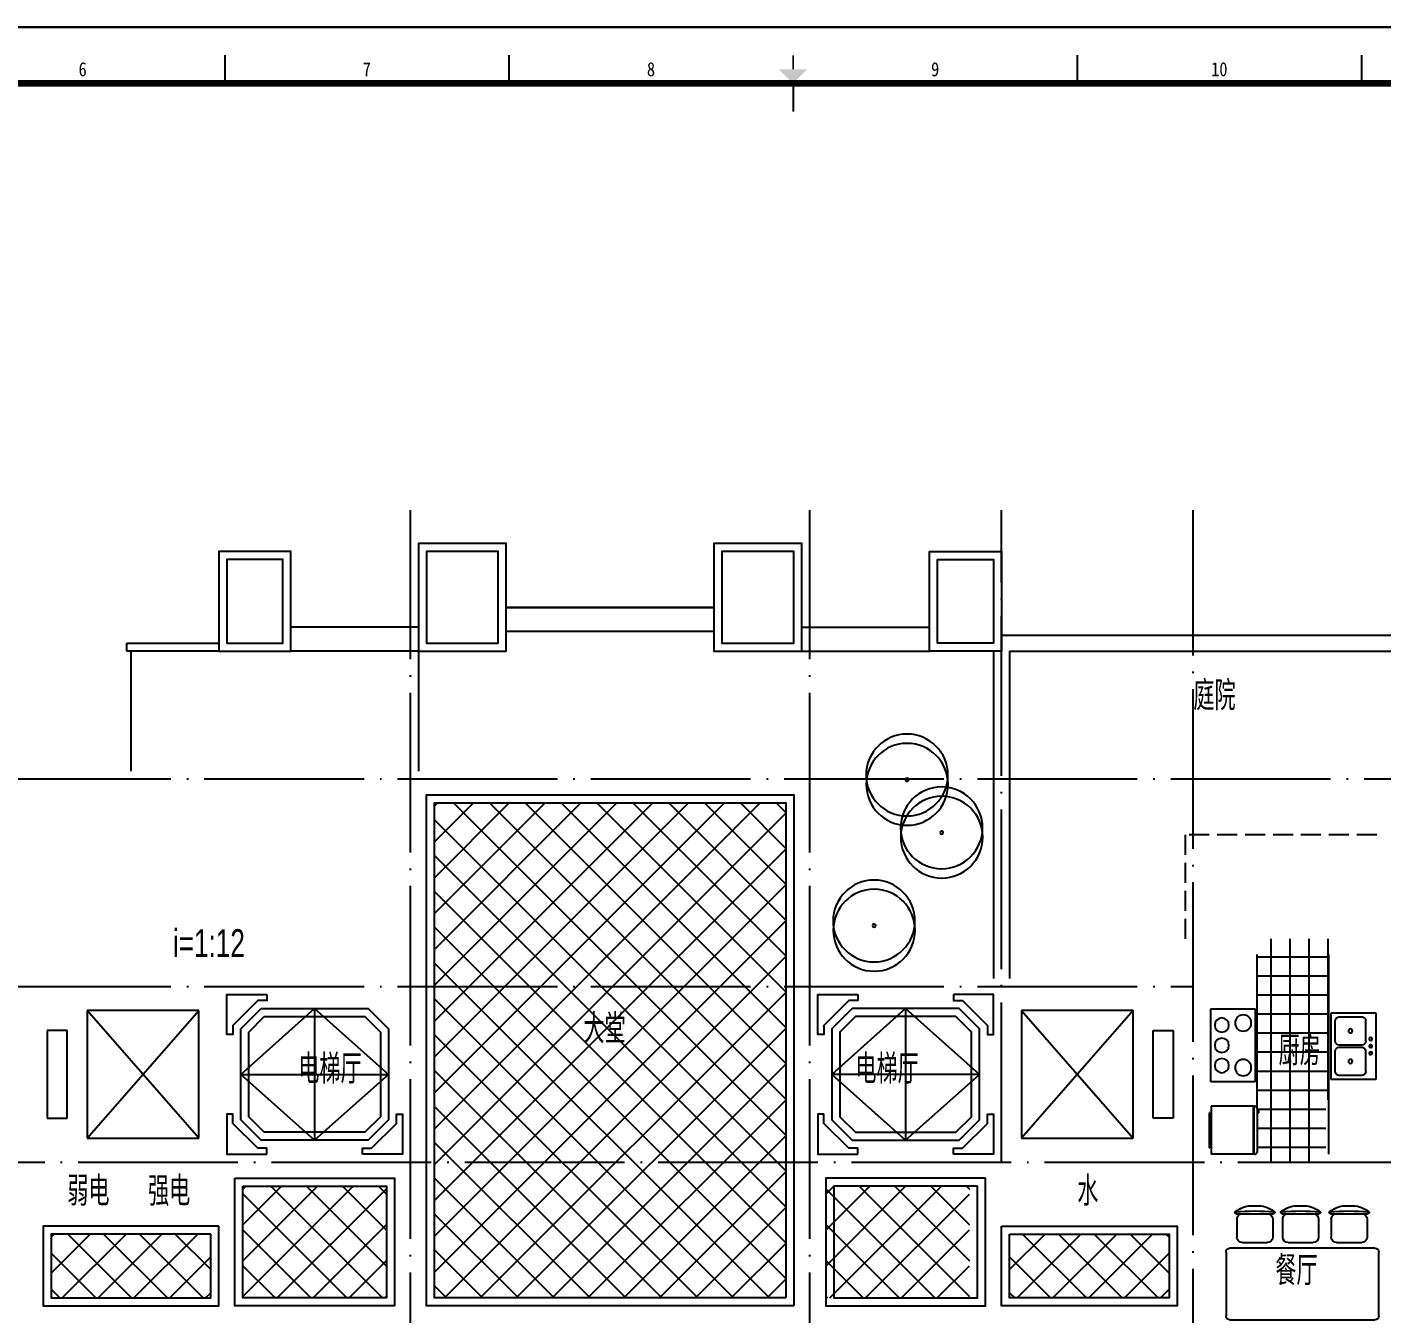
# Model space of a CAD drawing. Extents: x 921942 to 1159542, y -958603 to -790785.
# Drawn here: x 942581 to 959544, y -890812 to -874694 of the extents above; entities that cross this region are included whole.
import ezdxf
from ezdxf.enums import TextEntityAlignment as Align

# ---------------------------------------------------------------- set-up
doc = ezdxf.new("R2010")
doc.units = 0
doc.header["$LTSCALE"] = 1000
doc.header["$MEASUREMENT"] = 0
doc.linetypes.add('DASH', pattern=[0.35, 0.25, -0.1])
doc.linetypes.add('DOTE', pattern=[2.42, 2, -0.2, 0.02, -0.2])
doc.layers.get('0').update_dxf_attribs({"linetype": 'CONTINUOUS'})
for name, color, linetype in [('DOTE', 1, 'DOTE'), ('STAIR', 2, 'CONTINUOUS'), ('TT', 7, 'CONTINUOUS'), ('保温层', 30, 'CONTINUOUS'), ('厨卫', 8, 'CONTINUOUS'), ('图框', 255, 'CONTINUOUS'), ('家具', 8, 'CONTINUOUS'), ('平面填充', 250, 'CONTINUOUS'), ('树', 86, 'CONTINUOUS'), ('看线', 2, 'CONTINUOUS'), ('造型墙', 55, 'CONTINUOUS'), ('阳台', 6, 'CONTINUOUS'), ('面积线', 3, 'CONTINUOUS')]:
    doc.layers.add(name, color=color, linetype=linetype)
doc.layers.add('TEXT', color=161, linetype='CONTINUOUS', lineweight=15)
doc.styles.add('SA-HZ', font='sa-rs.shx', dxfattribs={"width": 0.85, "bigfont": 'sa-hz.shx'})
doc.styles.get("Standard").update_dxf_attribs({"font": 'GBENOR', "bigfont": 'GBCBIG'})
doc.styles.add('TKZ1', font='SIMHEI.TTF', dxfattribs={"width": 0.7})
pattern_1 = [(45, (32407.2, 50055.17), (-224.5064, 224.5064), []), (135, (32407.2, 50055.17), (-224.5064, -224.5064), [])]

# ---------------------------------------------------------------- blocks, each defined once
blk = doc.blocks.new('fdgfhghjy')
at = {"layer": '家具'}
for p, q in [((-572, -1297), (-572, 518)), ((-522, 568), (278, 568)), ((328, 518), (328, -1297)), ((-1002, 425), (-1002, -35)), ((-934, 420), (-709, 420)), ((-642, 353), (-642, 38)), ((397, 38), (397, 353)), ((689, 420), (464, 420)), ((757, -35), (757, 425)), ((-1102, 245), (-1102, 146)), ((857, 146), (857, 245)), ((-934, -30), (-709, -30)), ((689, -30), (464, -30)), ((-1002, -183), (-1002, -643)), ((-934, -188), (-709, -188)), ((-642, -255), (-642, -570)), ((397, -570), (397, -255)), ((689, -188), (464, -188)), ((757, -643), (757, -183)), ((-1102, -363), (-1102, -462)), ((857, -462), (857, -363)), ((-934, -638), (-709, -638)), ((689, -638), (464, -638)), ((-1002, -755), (-1002, -1215)), ((-934, -760), (-709, -760)), ((-642, -828), (-642, -1143)), ((397, -1143), (397, -828)), ((689, -760), (464, -760)), ((757, -1215), (757, -755)), ((-1102, -936), (-1102, -1035)), ((857, -1035), (857, -936)), ((-934, -1210), (-709, -1210)), ((278, -1347), (-522, -1347)), ((689, -1210), (464, -1210))]:
    blk.add_line(p, q, dxfattribs=at)
for centre, radius, start, end in [((-522, 518), 50, 90, 180), ((278, 518), 50, 0, 90), ((-786, 235), 316, 139.2735, 178.2349), ((1676, 195), 2713, 174.8023, 185.1977), ((-1018, 435), 10, 67.33, 139.2735), ((-1022, 425), 20, 0, 67.33), ((-934, 353), 67.5, 90, 180), ((-709, 353), 67.5, 0, 90), ((464, 353), 67.5, 90, 180), ((689, 353), 67.5, 0, 90), ((777, 425), 20, 112.67, 180), ((773, 435), 10, 40.7265, 112.67), ((541, 235), 316, 1.7651, 40.7265), ((-1921, 195), 2713, 354.8023, 5.1977), ((-786, 156), 316, 181.7651, 220.7265), ((-934, 38), 67.5, 180, 270), ((-709, 38), 67.5, 270, 0), ((464, 38), 67.5, 180, 270), ((689, 38), 67.5, 270, 0), ((541, 156), 316, 319.2735, 358.2349), ((-786, -373), 316, 139.2735, 178.2349), ((1676, -413), 2713, 174.8023, 185.1977), ((-1018, -44), 10, 220.7265, 292.67), ((-1018, -174), 10, 67.33, 139.2735), ((-1022, -35), 20, 292.67, 0), ((-1022, -183), 20, 0, 67.33), ((777, -35), 20, 180, 247.33), ((777, -183), 20, 112.67, 180), ((773, -44), 10, 247.33, 319.2735), ((773, -174), 10, 40.7265, 112.67), ((541, -373), 316, 1.7651, 40.7265), ((-1921, -413), 2713, 354.8023, 5.1977), ((-934, -255), 67.5, 90, 180), ((-709, -255), 67.5, 0, 90), ((464, -255), 67.5, 90, 180), ((689, -255), 67.5, 0, 90), ((-786, -453), 316, 181.7651, 220.7265), ((541, -453), 316, 319.2735, 358.2349), ((-1018, -652), 10, 220.7265, 292.67), ((-1022, -643), 20, 292.67, 0), ((-934, -570), 67.5, 180, 270), ((-709, -570), 67.5, 270, 0), ((464, -570), 67.5, 180, 270), ((689, -570), 67.5, 270, 0), ((777, -643), 20, 180, 247.33), ((773, -652), 10, 247.33, 319.2735), ((-786, -945), 316, 139.2735, 178.2349), ((1676, -985), 2713, 174.8023, 185.1977), ((-1018, -746), 10, 67.33, 139.2735), ((-1022, -755), 20, 0, 67.33), ((-934, -828), 67.5, 90, 180), ((-709, -828), 67.5, 0, 90), ((464, -828), 67.5, 90, 180), ((689, -828), 67.5, 0, 90), ((777, -755), 20, 112.67, 180), ((773, -746), 10, 40.7265, 112.67), ((541, -945), 316, 1.7651, 40.7265), ((-1921, -985), 2713, 354.8023, 5.1977), ((-786, -1025), 316, 181.7651, 220.7265), ((-934, -1143), 67.5, 180, 270), ((-709, -1143), 67.5, 270, 0), ((464, -1143), 67.5, 180, 270), ((689, -1143), 67.5, 270, 0), ((541, -1025), 316, 319.2735, 358.2349), ((-1018, -1225), 10, 220.7265, 292.67), ((-1022, -1215), 20, 292.67, 0), ((-522, -1297), 50, 180, 270), ((278, -1297), 50, 270, 0), ((777, -1215), 20, 180, 247.33), ((773, -1225), 10, 247.33, 319.2735)]:
    blk.add_arc(centre, radius, start, end, dxfattribs=at)
blk = doc.blocks.new('aswqdfrsgfh')
at = {"layer": '厨卫', "linetype": 'ByBlock'}
for p, q in [((-513, 299), (-513, -260)), ((401, 299), (-513, 299)), ((401, -260), (401, 299)), ((-513, -260), (401, -260))]:
    blk.add_line(p, q, dxfattribs=at)
for centre, radius in [((-310, 159), 88.9), ((-56, 159), 88.9), ((198, 159), 88.9), ((-336, -108), 102), ((223, -108), 102)]:
    blk.add_circle(centre, radius, dxfattribs=at)
blk = doc.blocks.new('wasfsdgdfh')
at = {"layer": '厨卫', "linetype": 'ByBlock'}
for p, q in [((-317, 406), (241, 406)), ((-317, -432), (-317, 406)), ((-140, 356), (140, 356)), ((241, 406), (241, -432)), ((-190, 51), (-190, 305)), ((190, 305), (190, 51)), ((140, 0), (-140, 0)), ((-190, -330), (-190, -76)), ((-140, -25), (140, -25)), ((190, -76), (190, -330)), ((241, -432), (-317, -432)), ((140, -381), (-140, -381))]:
    blk.add_line(p, q, dxfattribs=at)
at = {"layer": '厨卫', "linetype": 'ByBlock', "extrusion": (0, 0, -1)}
for centre, major_axis, start_param, end_param in [((-140, 305), (0.1, 50.8), 4.711206, 6.282002), ((140, 305), (-0.1, 50.8), 0.001187, 1.571983), ((0, 178), (-18, 18), 3.926991, 10.210176), ((-254, 76), (-13.5, 13.5), 3.926991, 10.210176), ((-254, -13), (-13.5, 13.5), 3.926991, 10.210176), ((-140, 51), (-0.1, 50.8), 3.142779, 4.713576), ((140, 51), (0.1, 50.8), 1.569613, 3.140409), ((-254, -102), (-13.5, 13.5), 3.926991, 10.210176), ((-140, -76), (0.1, 50.8), 4.711206, 6.282002), ((140, -76), (-0.1, 50.8), 0.001187, 1.571983), ((-140, -330), (-0.1, 50.8), 3.142779, 4.713576), ((0, -203), (-18, 18), 3.926991, 10.210176), ((140, -330), (0.1, 50.8), 1.569613, 3.140409)]:
    blk.add_ellipse(centre, major_axis=major_axis, ratio=1, start_param=start_param, end_param=end_param, dxfattribs=at)
blk = doc.blocks.new('A$C0C200289')
at = {"layer": '家具'}
for p, q in [((-150, 72), (-150, 597)), ((600, 597), (-150, 597)), ((500, 623), (-48, 623)), ((-48, 613), (-48, 623)), ((500, 613), (-48, 613)), ((500, 613), (500, 623)), ((600, 72), (600, 597)), ((-144, 72), (-150, 72)), ((-150, 53), (-150, 62)), ((-144, 62), (-150, 62)), ((-144, 62), (-144, 72)), ((568, 22), (-118, 22)), ((499, 22), (499, 0)), ((535, 22), (535, 0)), ((594, 62), (594, 72)), ((594, 72), (600, 72)), ((594, 62), (600, 62)), ((600, 53), (600, 62)), ((499, 0), (535, 0))]:
    blk.add_line(p, q, dxfattribs=at)
at = {"layer": '家具', "color": 251}
for p, q in [((594, 72), (-144, 72)), ((594, 62), (-144, 62))]:
    blk.add_line(p, q, dxfattribs=at)
at = {"layer": '家具'}
for centre, start, end in [((-118, 53), 180, 270), ((568, 53), 270, 0)]:
    blk.add_arc(centre, 31.5, start, end, dxfattribs=at)
blk = doc.blocks.new('$plan$00000428')
for centre, radius in [((-45, 29), 445), ((39, -27), 445), ((-3, 1), 18.1)]:
    blk.add_circle(centre, radius)
at = {"width": 0.8, "flags": 9}
for tag in ['YSIZE', 'XSIZE']:
    blk.add_attdef(tag, (-5, 0), '', height=0.2, dxfattribs=at)
blk = doc.blocks.new('图框2')
at = {"layer": '图框', "color": 0}
for p, q in [((84100, 59400), (0, 59400)), ((32725, 58900), (32725, 58400)), ((37762, 58900), (37762, 58400)), ((47838, 58900), (47838, 58400)), ((52875, 58900), (52875, 58400)), ((42800, 58400), (42800, 57900)), ((0, 0), (84100, 0))]:
    blk.add_line(p, q, dxfattribs=at)
at = {"layer": '图框', "color": 0, "const_width": 30}
blk.add_lwpolyline([(42800, 58650), (42800, 58900)], dxfattribs=at)
at = {"layer": '图框', "color": 0, "const_width": 120}
blk.add_lwpolyline([(83100, 58400), (2500, 58400), (2500, 1000), (83100, 1000)], close=True, dxfattribs=at)
at = {"layer": '图框', "color": 0}
blk.add_solid([(42550, 58650), (43050, 58650), (42800, 58400)], dxfattribs=at)
at = {"layer": '图框', "color": 0, "style": 'TKZ1', "width": 0.85}
for s, p in [('6', (30206, 58650)), ('7', (35244, 58650)), ('8', (40281, 58650)), ('9', (45319, 58650)), ('10', (50356, 58650))]:
    blk.add_text(s, height=250, dxfattribs=at).set_placement(p, align=Align.MIDDLE)
blk = doc.blocks.new('asfsdgdfhfgj')
at = {"layer": 'DOTE', "linetype": 'DOTE'}
for p, q in [((-5900, 1092), (-5900, 15060)), ((-900, 1092), (-900, 15060)), ((1500, 6892), (1500, 15060)), ((3900, -13382), (3900, 15060)), ((-23001, 11692), (16361, 11692)), ((-23001, 9092), (3900, 9092)), ((-14900, 6892), (16361, 6892))]:
    blk.add_line(p, q, dxfattribs=at)

msp = doc.modelspace()

# ---------------------------------------------------------------- hatches: boundary and pattern name
at = {"layer": '平面填充'}
h = msp.add_hatch(dxfattribs=at)
h.set_pattern_fill('NET', color=256, scale=100, angle=45, style=0)
h.set_pattern_definition([(45, (32507.2, 8100.83), (-224.5064, 224.5064), []), (135, (32507.2, 8100.83), (-224.5064, -224.5064), [])])
h.paths.add_polyline_path([(952081, -890612), (947681, -890612), (947681, -884412), (952081, -884412)])
h = msp.add_hatch(dxfattribs=at)
h.set_pattern_fill('NET', color=256, scale=75, style=0)
h.set_pattern_definition([(0, (175678.76, -33853.51), (0, 238.125), []), (90, (175678.76, -33853.51), (-238.125, 1e-14), [])])
edge = h.paths.add_edge_path()
edge.add_line((958881, -886212), (958881, -886112))
edge.add_line((958881, -886112), (958841, -886112))
edge.add_line((958841, -886112), (958081, -886112))
edge.add_line((958081, -886112), (958081, -886212))
edge.add_line((958081, -886212), (957981, -886212))
edge.add_line((957981, -886212), (957981, -888234))
edge.add_ellipse((957950, -888237), major_axis=(31.5, 0), ratio=0.8, start_angle=0, end_angle=90, ccw=False)
edge.add_line((957982, -888237), (957982, -888264))
edge.add_line((957982, -888264), (958004, -888264))
edge.add_line((958004, -888264), (958004, -888293))
edge.add_line((958004, -888293), (957982, -888293))
edge.add_line((957982, -888293), (957982, -888787))
edge.add_ellipse((957950, -888787), major_axis=(-31.5, 0), ratio=0.8, start_angle=90.0041, end_angle=180, ccw=False)
edge.add_line((957959, -888812), (958081, -888812))
edge.add_line((958081, -888812), (958081, -888912))
edge.add_arc((958861, -888912), 780, 91.4693, 179.999, ccw=False)
edge.add_line((958841, -888132), (958841, -888132))
edge.add_line((958841, -888132), (958881, -888132))
edge.add_line((958881, -888132), (958881, -886212))
h.paths.add_polyline_path([(958841, -888132, 0.406717), (958081, -888912), (958081, -888912), (958841, -888912)])
h.paths.add_polyline_path([(958172, -887810), (958851, -887810), (958851, -887269), (958172, -887269)], flags=24)
h = msp.add_hatch(dxfattribs=at)
h.set_pattern_fill('NET', color=256, scale=100, angle=45, style=0)
h.set_pattern_definition(pattern_1)
h.paths.add_polyline_path([(947081, -889212), (945281, -889212), (945281, -890612), (947081, -890612)])
h = msp.add_hatch(dxfattribs=at)
h.set_pattern_fill('NET', color=256, scale=100, angle=45, style=0)
h.set_pattern_definition([(135, (1867254.6, 50055.17), (224.5064, 224.5064), []), (45, (1867254.6, 50055.17), (224.5064, -224.5064), [])])
h.paths.add_polyline_path([(952581, -889212), (954381, -889212), (954381, -890612), (952581, -890612)])
h = msp.add_hatch(dxfattribs=at)
h.set_pattern_fill('NET', color=256, scale=100, angle=45, style=0)
h.set_pattern_definition(pattern_1)
h.paths.add_polyline_path([(944881, -889812), (942881, -889812), (942881, -890612), (944881, -890612)])
h = msp.add_hatch(dxfattribs=at)
h.set_pattern_fill('NET', color=256, scale=100, angle=45, style=0)
h.set_pattern_definition([(135, (1867354.6, 50055.17), (224.5064, 224.5064), []), (45, (1867354.6, 50055.17), (224.5064, -224.5064), [])])
h.paths.add_polyline_path([(954881, -889812), (956881, -889812), (956881, -890612), (954881, -890612)])

# ---------------------------------------------------------------- linework, layer by layer
at = {"layer": 'STAIR'}
for p, q in [((951181, -881962), (948581, -881962)), ((948581, -881962), (951181, -881962)), ((947481, -882212), (945881, -882212)), ((952281, -882212), (953881, -882212)), ((948581, -882262), (951181, -882262)), ((943881, -882512), (943881, -884012)), ((947481, -882512), (945881, -882512)), ((947481, -882512), (947481, -884012)), ((952281, -882512), (953881, -882512)), ((944731, -887012), (943331, -887012)), ((943331, -887012), (943331, -888612)), ((943331, -888612), (944731, -887012)), ((944731, -888612), (943331, -887012)), ((944731, -888612), (944731, -887012)), ((956431, -887012), (955031, -887012)), ((955031, -887012), (955031, -888612)), ((956431, -887012), (955031, -888612)), ((955031, -887012), (956431, -888612)), ((956431, -888612), (956431, -887012)), ((943081, -887262), (942831, -887262)), ((942831, -887262), (942831, -888362)), ((943081, -888362), (943081, -887262)), ((956681, -888362), (956681, -887262)), ((956681, -887262), (956931, -887262)), ((956931, -887262), (956931, -888362)), ((942831, -888362), (943081, -888362)), ((956931, -888362), (956681, -888362)), ((943331, -888612), (944731, -888612)), ((955031, -888612), (956431, -888612))]:
    msp.add_line(p, q, dxfattribs=at)
at = {"layer": '保温层'}
for points in [[(945551, -881362), (945261, -881362), (945261, -881362), (945131, -881362), (945131, -881362), (945081, -881362), (945081, -882412), (945781, -882412), (945781, -881362), (945731, -881362), (945731, -881362), (945601, -881362), (945601, -881362), (945551, -881362)], [(947811, -881262), (947761, -881262), (947761, -881262), (947631, -881262), (947631, -881262), (947581, -881262), (947581, -882412), (948481, -882412), (948481, -881262), (948431, -881262), (948431, -881262), (948301, -881262), (948301, -881262), (947811, -881262)], [(951951, -881262), (951461, -881262), (951461, -881262), (951331, -881262), (951331, -881262), (951281, -881262), (951281, -882412), (952181, -882412), (952181, -881262), (952131, -881262), (952131, -881262), (952001, -881262), (952001, -881262), (951951, -881262)], [(954211, -881362), (954501, -881362), (954501, -881362), (954631, -881362), (954631, -881362), (954681, -881362), (954681, -882412), (953981, -882412), (953981, -881362), (954031, -881362), (954031, -881362), (954161, -881362), (954161, -881362), (954211, -881362)]]:
    msp.add_lwpolyline(points, dxfattribs=at)
at = {"layer": '厨卫'}
for points in [[(957981, -888231), (957981, -886312)], [(958881, -888812), (958881, -886312)]]:
    msp.add_lwpolyline(points, dxfattribs=at)
at = {"layer": '平面填充'}
for p, q in [((946181, -886987), (946181, -888637)), ((953581, -886987), (953581, -888637)), ((945256, -887812), (947106, -887812)), ((954506, -887812), (952656, -887812))]:
    msp.add_line(p, q, dxfattribs=at)
for points in [[(952181, -890712), (947581, -890712), (947581, -884312), (952181, -884312)], [(952081, -890612), (947681, -890612), (947681, -884412), (952081, -884412)], [(946181, -886987), (947106, -887812), (946181, -888637), (945256, -887812)], [(945510, -886987), (946852, -886987), (947106, -887241), (947106, -888383), (946852, -888637), (945510, -888637), (945256, -888383), (945256, -887241)], [(953581, -886987), (952656, -887812), (953581, -888637), (954506, -887812)], [(954252, -886987), (952910, -886987), (952656, -887241), (952656, -888383), (952910, -888637), (954252, -888637), (954506, -888383), (954506, -887241)], [(945551, -887087), (946811, -887087), (947006, -887282), (947006, -888342), (946811, -888537), (945551, -888537), (945356, -888342), (945356, -887282)], [(954211, -887087), (952951, -887087), (952756, -887282), (952756, -888342), (952951, -888537), (954211, -888537), (954406, -888342), (954406, -887282)], [(945181, -889112), (947181, -889112), (947181, -890712), (945181, -890712)], [(954581, -889112), (952581, -889112), (952581, -890712), (954581, -890712)], [(945281, -889212), (947081, -889212), (947081, -890612), (945281, -890612)], [(954481, -889212), (952681, -889212), (952681, -890612), (954481, -890612)], [(944981, -889712), (942781, -889712), (942781, -890712), (944981, -890712)], [(954781, -889712), (956981, -889712), (956981, -890712), (954781, -890712)], [(944881, -889812), (942881, -889812), (942881, -890612), (944881, -890612)], [(954881, -889812), (956881, -889812), (956881, -890612), (954881, -890612)]]:
    msp.add_lwpolyline(points, close=True, dxfattribs=at)
at = {"layer": '看线'}
msp.add_lwpolyline([(947811, -881162), (947761, -881162), (947761, -881162), (947631, -881162, 0.00002), (947631, -881162), (947481, -881162), (947481, -882512), (948581, -882512), (948581, -881162), (948431, -881162), (948431, -881162), (948301, -881162, 0.00002), (948301, -881162)], format="xyb", close=True, dxfattribs=at)
for points in [[(951951, -881162), (951461, -881162), (951331, -881162), (951181, -881162), (951181, -882512), (952281, -882512), (952281, -881162), (952131, -881162), (952001, -881162)], [(945551, -881262), (945261, -881262), (945131, -881262), (944981, -881262), (944981, -882512), (945881, -882512), (945881, -881262), (945731, -881262), (945601, -881262)], [(954211, -881262), (954501, -881262), (954631, -881262), (954781, -881262), (954781, -882512), (953881, -882512), (953881, -881262), (954031, -881262), (954161, -881262)]]:
    msp.add_lwpolyline(points, close=True, dxfattribs=at)
at = {"layer": '看线', "linetype": 'DASH'}
msp.add_lwpolyline([(959481, -884812), (957081, -884812), (957081, -886112)], dxfattribs=at)
at = {"layer": '造型墙'}
for p, q in [((954781, -882312), (968681, -882312)), ((954881, -882512), (968481, -882512))]:
    msp.add_line(p, q, dxfattribs=at)
for points in [[(954681, -882512), (954681, -886612)], [(954881, -882512), (954881, -886612)], [(945581, -886812), (945581, -886887), (945468, -886887), (945156, -887200), (945156, -887312), (945081, -887312), (945081, -886812), (945581, -886812)], [(952981, -886812), (952981, -886887), (952868, -886887), (952556, -887200), (952556, -887312), (952481, -887312), (952481, -886812), (952981, -886812)], [(954181, -886812), (954181, -886887), (954293, -886887), (954606, -887200), (954606, -887312), (954681, -887312), (954681, -886812), (954181, -886812)], [(945581, -888812), (945581, -888737), (945468, -888737), (945156, -888425), (945156, -888312), (945081, -888312), (945081, -888812), (945581, -888812)], [(946781, -888812), (946781, -888737), (946893, -888737), (947206, -888425), (947206, -888312), (947281, -888312), (947281, -888812), (946781, -888812)], [(952981, -888812), (952981, -888737), (952868, -888737), (952556, -888425), (952556, -888312), (952481, -888312), (952481, -888812), (952981, -888812)], [(954181, -888812), (954181, -888737), (954293, -888737), (954606, -888425), (954606, -888312), (954681, -888312), (954681, -888812), (954181, -888812)]]:
    msp.add_lwpolyline(points, dxfattribs=at)
at = {"layer": '阳台'}
for p, q in [((943831, -882512), (943831, -882412)), ((943831, -882412), (944981, -882412)), ((944981, -882512), (943831, -882512))]:
    msp.add_line(p, q, dxfattribs=at)

# ---------------------------------------------------------------- block references
at = {"layer": '厨卫', "xscale": -1, "rotation": 90}
msp.add_blockref('aswqdfrsgfh', (957699, -887504), dxfattribs=at)
at = {"layer": '厨卫', "rotation": 180}
msp.add_blockref('wasfsdgdfh', (959150, -887471), dxfattribs=at)
at = {"layer": '图框', "color": 0, "linetype": 'ByBlock', "xscale": 0.7063020216301084, "yscale": 0.7063020213972777, "zscale": 0.7063020214030876}
for p in [(921942, -874694), (921942, -916648)]:
    msp.add_blockref('图框2', p, dxfattribs=at)
at = {"layer": '家具'}
for name, p, xscale, rotation in [('A$C0C200289', (958004, -888692), 0.8000000000465661, 90), ('fdgfhghjy', (958939, -890315), -1, 270)]:
    msp.add_blockref(name, p, dxfattribs=dict(at, xscale=xscale, rotation=rotation))
at = {"layer": '树', "xscale": 1.152000000086502, "yscale": -1.152000000001863, "zscale": 1.152, "rotation": 237.0761532164648}
for p in [(953598, -884124), (954031, -884786), (953185, -885952)]:
    msp.add_blockref('$plan$00000428', p, dxfattribs=at)
at = {"layer": '面积线'}
msp.add_blockref('asfsdgdfhfgj', (953281, -895804), dxfattribs=at)

# ---------------------------------------------------------------- texts
at = {"layer": 'TEXT', "style": 'SA-HZ', "width": 0.7}
msp.add_text('i=1:12', height=350, dxfattribs=at).set_placement((944406, -886343))
at = {"layer": 'TT', "color": 0, "linetype": 'Continuous'}
for s, height, p in [('庭院', 367.5, (957183, -883252)), ('大堂', 367.5, (949546, -887424)), ('厨房', 367.5, (958250, -887699)), ('电梯厅', 367.5, (945976, -887928)), ('电梯厅', 367.5, (952951, -887928)), ('弱电', 367.5, (943084, -889458)), ('强电', 367.5, (944095, -889458)), ('水', 368, (955730, -889458)), ('餐厅', 367.5, (958209, -890453))]:
    msp.add_text(s, height=height, dxfattribs=at).set_placement(p)

doc.saveas('drawing.dxf')
